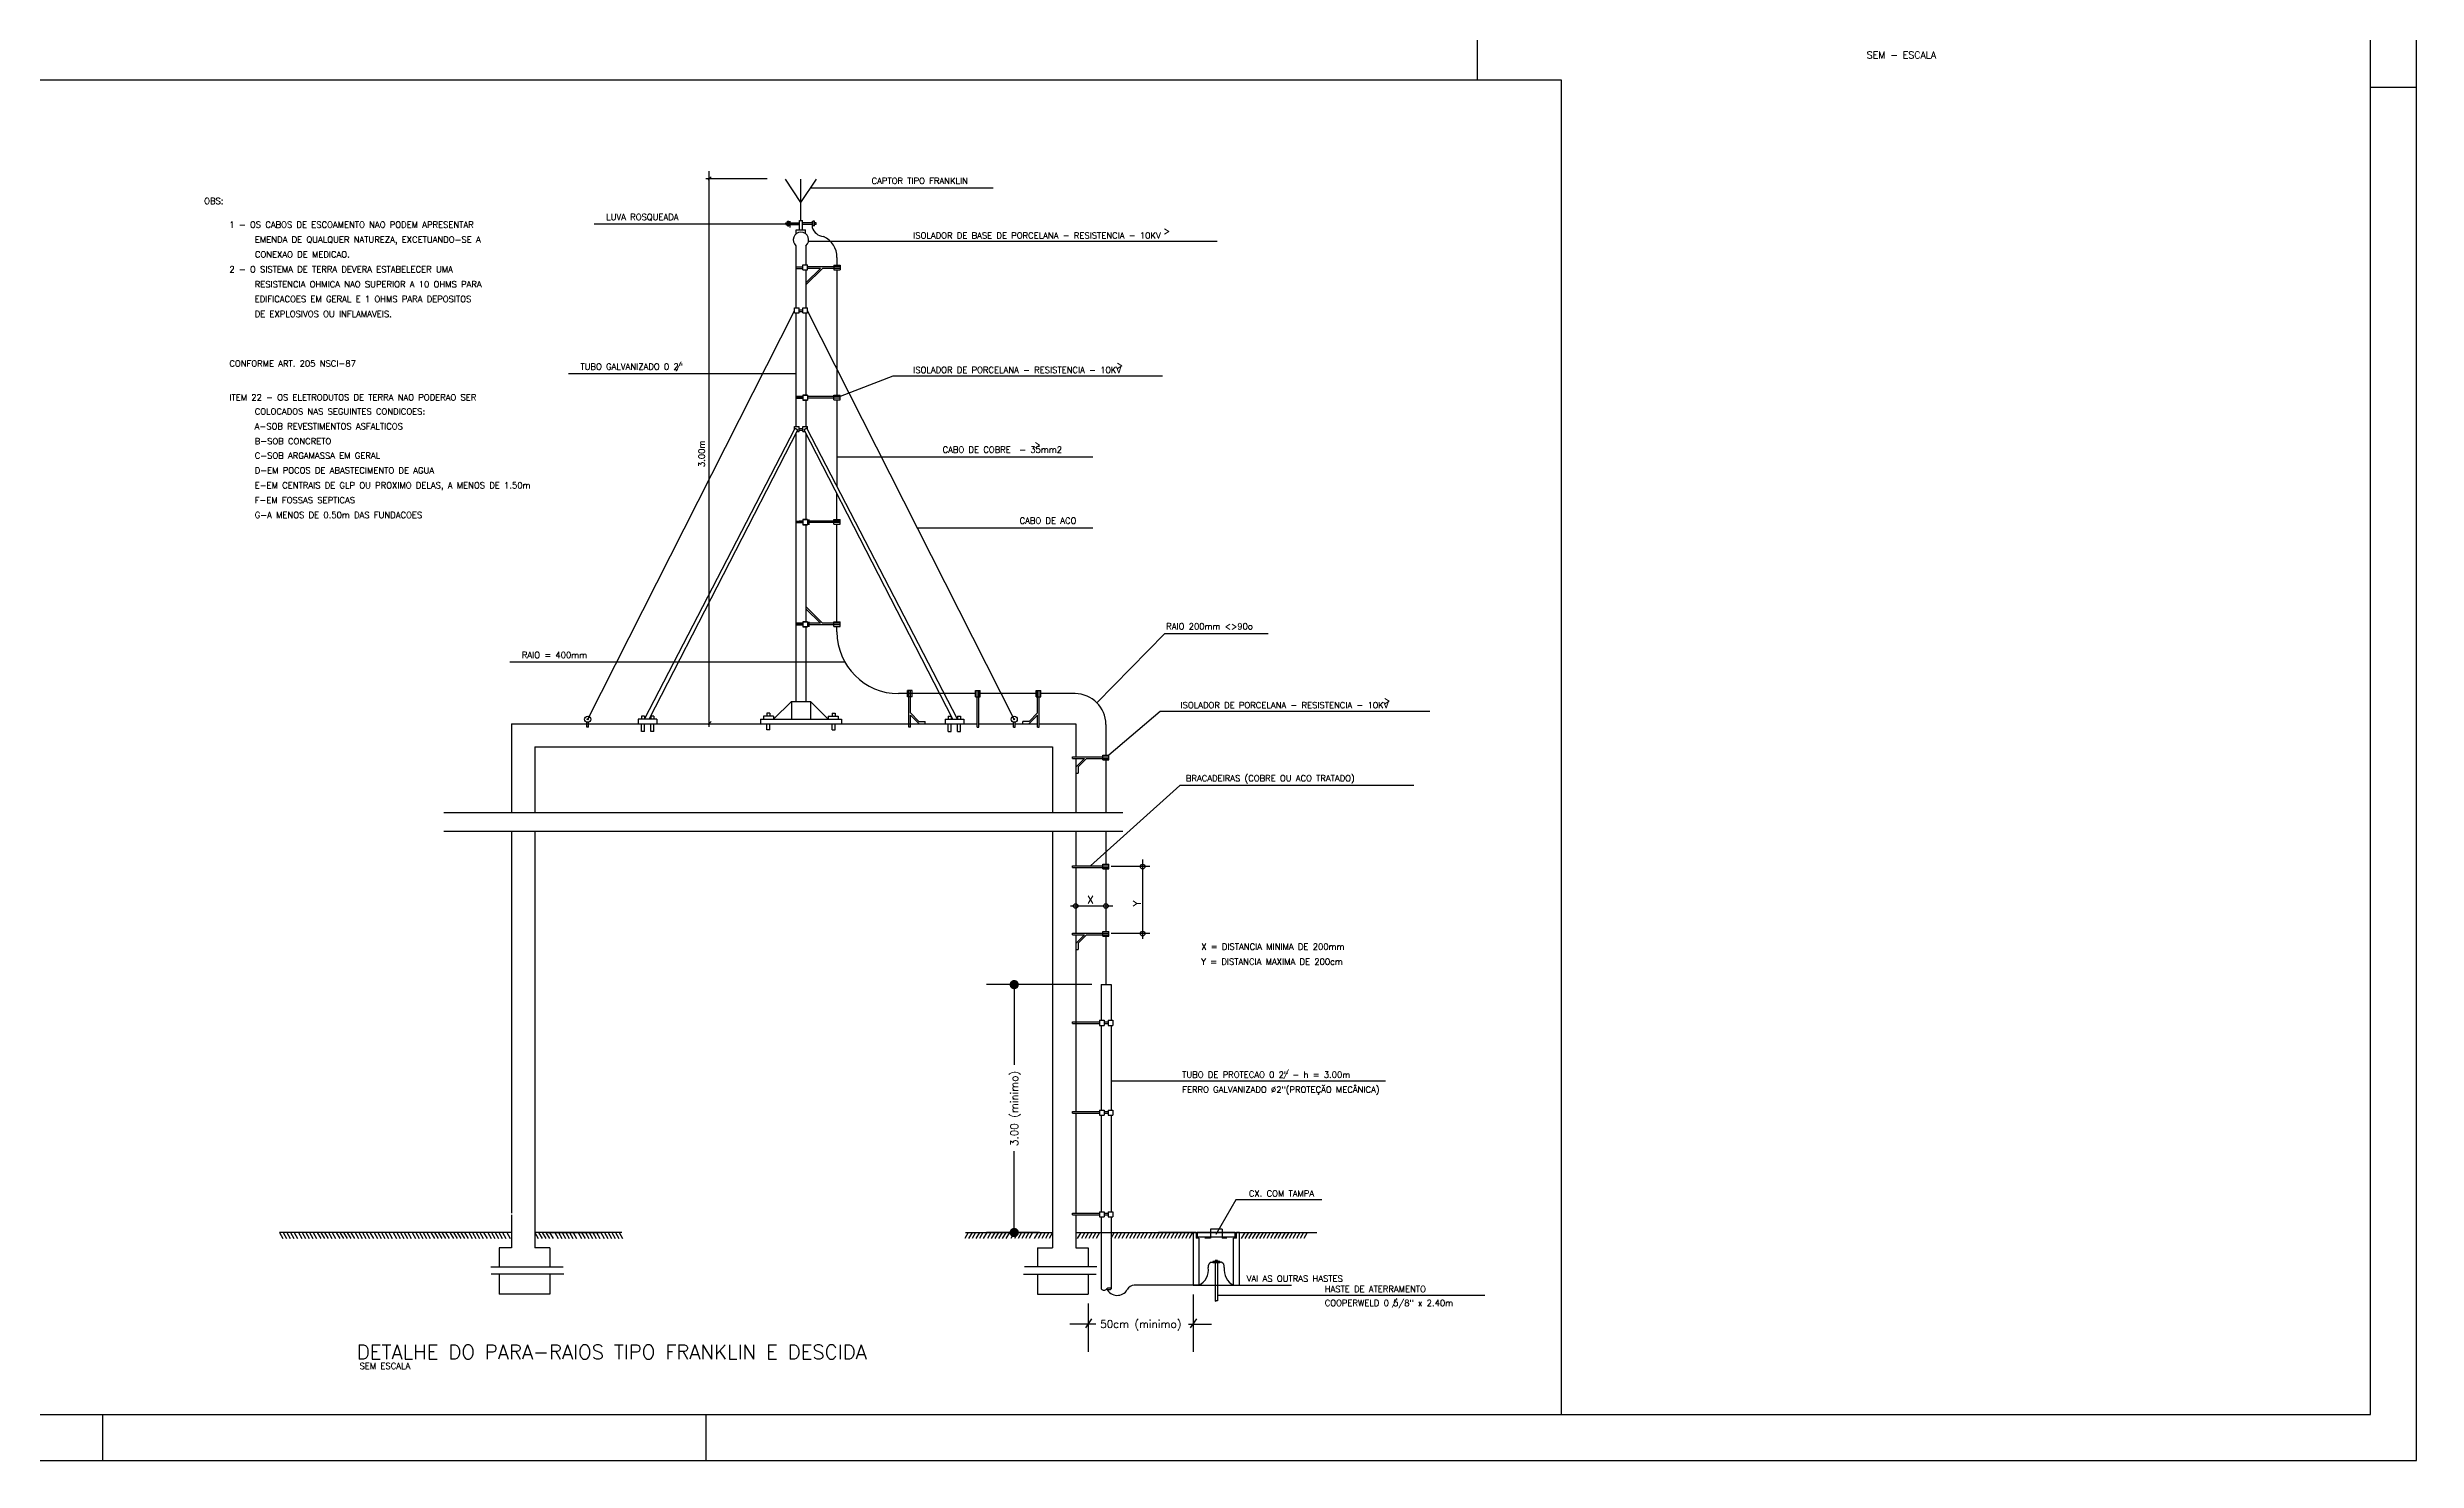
# Model space of a CAD drawing. Header units: millimetres. Extents: x 23536 to 47095, y 9984 to 20154.
# Drawn here: x 23639.65 to 23678.08, y 10041.98 to 10064.9 of the extents above; entities that cross this region are included whole.
import ezdxf
from ezdxf.enums import TextEntityAlignment as Align

# ---------------------------------------------------------------- set-up
doc = ezdxf.new("R2010")
doc.units = ezdxf.units.MM
doc.header["$LTSCALE"] = 30
doc.header["$MEASUREMENT"] = 0
doc.linetypes.add('HIDDEN', pattern=[0.375, 0.25, -0.125])
doc.linetypes.add('HIDDEN2', pattern=[0.1875, 0.125, -0.0625])
doc.layers.get('0').update_dxf_attribs({"linetype": 'CONTINUOUS'})
for name, color, linetype in [('ARQ', 8, 'CONTINUOUS'), ('CERC02', 3, 'CONTINUOUS'), ('LAYER8', 1, 'CONTINUOUS'), ('TE-ARQ', 2, 'CONTINUOUS'), ('TEXTINST', 3, 'CONTINUOUS')]:
    doc.layers.add(name, color=color, linetype=linetype)
doc.styles.add('140-125', font='romans.shx', dxfattribs={"height": 0.437})
doc.styles.add('60-125', font='ROMANS.shx', dxfattribs={"height": 0.187})
doc.styles.add('ROMANS', font='romans.shx', dxfattribs={"height": 0.14})

# ---------------------------------------------------------------- blocks, each defined once
blk = doc.blocks.new('DOT')
at = {"color": 0, "linetype": 'ByBlock'}
blk.add_line((-0.5, 0), (-1, 0), dxfattribs=at)
at = {"color": 0, "linetype": 'ByBlock', "const_width": 0.5}
blk.add_lwpolyline([(-0.25, 0, 1), (0.25, 0, 1)], format="xyb", close=True, dxfattribs=at)

msp = doc.modelspace()

# ---------------------------------------------------------------- linework, layer by layer
at = {"color": 2}
for p, q in [((23651.872, 10062.388), (23651.622, 10062.763)), ((23651.872, 10062.096), (23651.872, 10062.763)), ((23651.872, 10062.388), (23652.122, 10062.763)), ((23651.689, 10062.082), (23651.689, 10061.983)), ((23652.055, 10062.082), (23652.055, 10061.983)), ((23652.456, 10061.492), (23652.456, 10061.369)), ((23652.456, 10061.294), (23652.456, 10059.263)), ((23652.456, 10059.188), (23652.456, 10057.784)), ((23652.456, 10055.587), (23652.456, 10057.17)), ((23652.456, 10055.421), (23652.456, 10055.512)), ((23654.706, 10054.421), (23653.456, 10054.421)), ((23655.687, 10054.421), (23654.781, 10054.421)), ((23656.319, 10054.421), (23655.762, 10054.421)), ((23656.819, 10053.921), (23656.819, 10053.421)), ((23656.819, 10053.346), (23656.819, 10052.488)), ((23656.819, 10052.184), (23656.819, 10051.653)), ((23656.819, 10051.578), (23656.819, 10050.561)), ((23656.819, 10050.486), (23656.819, 10049.702)), ((23658.529, 10045.201), (23658.553, 10045.201)), ((23658.691, 10045.201), (23658.666, 10045.201)), ((23658.328, 10044.826), (23657.278, 10044.826)), ((23658.891, 10044.826), (23659.119, 10044.826)), ((23659.097, 10044.826), (23659.832, 10044.826))]:
    msp.add_line(p, q, dxfattribs=at)
for p, q in [((23652.029, 10062.623), (23654.991, 10062.623)), ((23651.847, 10062.035), (23648.517, 10062.035)), ((23651.627, 10062.057), (23651.652, 10062.057)), ((23651.627, 10062.032), (23651.627, 10062.057)), ((23651.627, 10062.032), (23651.652, 10062.032)), ((23651.652, 10062.082), (23651.677, 10062.082)), ((23651.652, 10062.007), (23651.652, 10062.082)), ((23651.652, 10062.007), (23651.677, 10062.007)), ((23651.677, 10062.007), (23651.677, 10062.082)), ((23651.677, 10062.057), (23651.847, 10062.057)), ((23651.677, 10062.032), (23651.847, 10062.032)), ((23651.847, 10061.944), (23651.847, 10062.096)), ((23651.847, 10062.096), (23651.897, 10062.096)), ((23651.897, 10061.944), (23651.897, 10062.096)), ((23652.067, 10062.057), (23651.897, 10062.057)), ((23652.067, 10062.032), (23651.897, 10062.032)), ((23652.092, 10062.082), (23652.067, 10062.082)), ((23652.067, 10062.007), (23652.067, 10062.082)), ((23652.092, 10062.007), (23652.067, 10062.007)), ((23652.092, 10062.007), (23652.092, 10062.082)), ((23652.117, 10062.057), (23652.092, 10062.057)), ((23652.117, 10062.032), (23652.092, 10062.032)), ((23652.117, 10062.032), (23652.117, 10062.057)), ((23651.791, 10061.684), (23651.791, 10060.68)), ((23651.797, 10061.944), (23651.947, 10061.944)), ((23651.797, 10061.879), (23651.797, 10061.944)), ((23651.947, 10061.879), (23651.947, 10061.944)), ((23651.953, 10061.684), (23651.953, 10061.377)), ((23658.625, 10061.752), (23651.994, 10061.752)), ((23651.791, 10061.343), (23651.903, 10061.343)), ((23651.791, 10061.318), (23651.903, 10061.318)), ((23651.903, 10061.377), (23651.978, 10061.377)), ((23651.903, 10061.293), (23651.903, 10061.377)), ((23651.903, 10061.293), (23651.978, 10061.293)), ((23651.953, 10061.085), (23652.187, 10061.318)), ((23651.953, 10061.049), (23652.222, 10061.318)), ((23651.953, 10061.293), (23651.953, 10060.675)), ((23651.978, 10061.293), (23651.978, 10061.377)), ((23652.506, 10061.343), (23651.978, 10061.343)), ((23652.187, 10061.318), (23651.978, 10061.318)), ((23652.506, 10061.318), (23652.222, 10061.318)), ((23652.406, 10061.369), (23652.506, 10061.369)), ((23652.406, 10061.369), (23652.406, 10061.294)), ((23652.406, 10061.294), (23652.506, 10061.294)), ((23652.506, 10061.369), (23652.506, 10061.294)), ((23648.412, 10054.006), (23651.766, 10060.627)), ((23651.766, 10060.68), (23651.841, 10060.68)), ((23651.766, 10060.596), (23651.766, 10060.68)), ((23651.766, 10060.596), (23651.841, 10060.596)), ((23651.791, 10060.596), (23651.791, 10059.18)), ((23651.841, 10060.596), (23651.841, 10060.68)), ((23651.841, 10060.646), (23651.903, 10060.646)), ((23651.841, 10060.621), (23651.903, 10060.621)), ((23651.903, 10060.68), (23651.978, 10060.68)), ((23651.903, 10060.596), (23651.903, 10060.68)), ((23651.903, 10060.596), (23651.978, 10060.596)), ((23651.953, 10060.596), (23651.953, 10059.264)), ((23651.978, 10060.596), (23651.978, 10060.68)), ((23655.332, 10054.006), (23651.978, 10060.627)), ((23651.791, 10059.61), (23648.099, 10059.61)), ((23653.36, 10059.572), (23652.506, 10059.239)), ((23657.736, 10059.572), (23653.36, 10059.572)), ((23651.903, 10059.239), (23651.791, 10059.239)), ((23651.791, 10059.239), (23651.903, 10059.239)), ((23651.903, 10059.214), (23651.791, 10059.214)), ((23651.791, 10059.214), (23651.903, 10059.214)), ((23651.791, 10059.18), (23651.791, 10058.753)), ((23651.903, 10059.264), (23651.903, 10059.18)), ((23651.978, 10059.264), (23651.903, 10059.264)), ((23651.903, 10059.264), (23651.903, 10059.18)), ((23651.903, 10059.264), (23651.978, 10059.264)), ((23651.978, 10059.18), (23651.903, 10059.18)), ((23651.903, 10059.18), (23651.978, 10059.18)), ((23651.953, 10059.18), (23651.953, 10058.753)), ((23651.978, 10059.264), (23651.978, 10059.18)), ((23651.978, 10059.264), (23651.978, 10059.18)), ((23652.506, 10059.239), (23651.978, 10059.239)), ((23652.506, 10059.214), (23651.978, 10059.214)), ((23652.406, 10059.263), (23652.506, 10059.263)), ((23652.406, 10059.188), (23652.406, 10059.263)), ((23652.406, 10059.188), (23652.506, 10059.188)), ((23652.506, 10059.188), (23652.506, 10059.263)), ((23649.332, 10054.007), (23651.776, 10058.726)), ((23649.408, 10054.007), (23651.821, 10058.699)), ((23651.766, 10058.753), (23651.841, 10058.753)), ((23651.766, 10058.706), (23651.766, 10058.753)), ((23651.776, 10058.726), (23651.821, 10058.699)), ((23651.791, 10058.639), (23651.791, 10057.161)), ((23651.806, 10058.67), (23651.841, 10058.67)), ((23651.841, 10058.67), (23651.841, 10058.753)), ((23651.841, 10058.72), (23651.903, 10058.72)), ((23651.841, 10058.695), (23651.903, 10058.695)), ((23651.903, 10058.753), (23651.978, 10058.753)), ((23651.903, 10058.67), (23651.903, 10058.753)), ((23651.903, 10058.67), (23651.941, 10058.67)), ((23651.968, 10058.726), (23651.923, 10058.699)), ((23654.336, 10054.007), (23651.923, 10058.699)), ((23651.953, 10058.639), (23651.953, 10057.245)), ((23654.412, 10054.007), (23651.968, 10058.726)), ((23651.978, 10058.709), (23651.978, 10058.753)), ((23652.456, 10058.263), (23656.608, 10058.263)), ((23652.456, 10057.245), (23652.456, 10057.663)), ((23651.791, 10057.22), (23651.903, 10057.22)), ((23651.791, 10057.195), (23651.903, 10057.195)), ((23651.791, 10057.161), (23651.791, 10055.504)), ((23651.903, 10057.22), (23651.841, 10057.22)), ((23651.903, 10057.195), (23651.841, 10057.195)), ((23651.978, 10057.245), (23651.903, 10057.245)), ((23651.903, 10057.245), (23651.903, 10057.161)), ((23651.903, 10057.245), (23651.978, 10057.245)), ((23651.903, 10057.245), (23651.903, 10057.161)), ((23651.978, 10057.161), (23651.903, 10057.161)), ((23651.903, 10057.161), (23651.978, 10057.161)), ((23651.953, 10057.161), (23651.953, 10055.588)), ((23651.978, 10057.245), (23651.978, 10057.161)), ((23651.978, 10057.245), (23651.978, 10057.161)), ((23652.506, 10057.22), (23651.978, 10057.22)), ((23652.506, 10057.195), (23651.978, 10057.195)), ((23652.002, 10057.245), (23652.002, 10057.161)), ((23652.406, 10057.17), (23652.406, 10057.245)), ((23652.406, 10057.245), (23652.506, 10057.245)), ((23652.406, 10057.17), (23652.506, 10057.17)), ((23652.506, 10057.17), (23652.506, 10057.245)), ((23653.759, 10057.112), (23656.608, 10057.112)), ((23651.903, 10055.563), (23651.791, 10055.563)), ((23651.791, 10055.563), (23651.903, 10055.563)), ((23651.903, 10055.538), (23651.791, 10055.538)), ((23651.791, 10055.538), (23651.903, 10055.538)), ((23651.791, 10055.504), (23651.791, 10054.295)), ((23651.978, 10055.588), (23651.903, 10055.588)), ((23651.903, 10055.588), (23651.903, 10055.504)), ((23651.903, 10055.588), (23651.978, 10055.588)), ((23651.903, 10055.588), (23651.903, 10055.504)), ((23651.978, 10055.504), (23651.903, 10055.504)), ((23651.903, 10055.504), (23651.978, 10055.504)), ((23651.953, 10055.832), (23652.222, 10055.563)), ((23651.953, 10055.796), (23652.187, 10055.563)), ((23651.953, 10055.504), (23651.953, 10054.295)), ((23651.978, 10055.588), (23651.978, 10055.504)), ((23651.978, 10055.588), (23651.978, 10055.504)), ((23652.187, 10055.563), (23651.978, 10055.563)), ((23652.506, 10055.538), (23651.978, 10055.538)), ((23652.002, 10055.588), (23652.002, 10055.504)), ((23652.506, 10055.563), (23652.222, 10055.563)), ((23652.406, 10055.512), (23652.406, 10055.587)), ((23652.406, 10055.587), (23652.506, 10055.587)), ((23652.406, 10055.512), (23652.506, 10055.512)), ((23652.506, 10055.512), (23652.506, 10055.587)), ((23657.774, 10055.397), (23656.672, 10054.274)), ((23657.774, 10055.397), (23659.451, 10055.397)), ((23652.584, 10054.932), (23647.149, 10054.932)), ((23653.599, 10054.371), (23653.599, 10054.471)), ((23653.674, 10054.471), (23653.599, 10054.471)), ((23653.674, 10054.371), (23653.599, 10054.371)), ((23653.624, 10053.877), (23653.624, 10054.471)), ((23653.649, 10054.11), (23653.649, 10054.471)), ((23653.674, 10054.371), (23653.674, 10054.471)), ((23654.706, 10054.371), (23654.706, 10054.471)), ((23654.706, 10054.471), (23654.781, 10054.471)), ((23654.706, 10054.371), (23654.781, 10054.371)), ((23654.731, 10053.877), (23654.731, 10054.471)), ((23654.756, 10053.877), (23654.756, 10054.471)), ((23654.781, 10054.371), (23654.781, 10054.471)), ((23655.687, 10054.371), (23655.687, 10054.471)), ((23655.687, 10054.471), (23655.762, 10054.471)), ((23655.687, 10054.371), (23655.762, 10054.371)), ((23655.712, 10054.11), (23655.712, 10054.471)), ((23655.737, 10053.877), (23655.737, 10054.471)), ((23655.762, 10054.371), (23655.762, 10054.471)), ((23648.4, 10053.877), (23648.4, 10053.957)), ((23648.425, 10053.877), (23648.425, 10053.957)), ((23649.536, 10054.007), (23649.233, 10054.007)), ((23649.233, 10054.007), (23649.233, 10053.932)), ((23649.283, 10054.057), (23649.283, 10054.007)), ((23649.332, 10054.057), (23649.283, 10054.057)), ((23649.332, 10054.057), (23649.332, 10054.007)), ((23649.434, 10054.057), (23649.434, 10054.007)), ((23649.486, 10054.057), (23649.434, 10054.057)), ((23649.486, 10054.057), (23649.486, 10054.007)), ((23649.536, 10054.007), (23649.536, 10053.932)), ((23651.216, 10054.007), (23651.216, 10053.932)), ((23651.216, 10054.007), (23652.528, 10054.007)), ((23651.266, 10054.057), (23651.266, 10054.007)), ((23651.428, 10054.057), (23651.266, 10054.057)), ((23651.366, 10054.107), (23651.316, 10054.107)), ((23651.316, 10054.107), (23651.316, 10054.057)), ((23651.366, 10054.107), (23651.366, 10054.057)), ((23651.716, 10054.295), (23651.428, 10054.007)), ((23651.428, 10054.057), (23651.428, 10054.007)), ((23651.716, 10054.295), (23651.716, 10054.007)), ((23651.716, 10054.295), (23652.028, 10054.295)), ((23652.028, 10054.295), (23652.316, 10054.007)), ((23652.028, 10054.295), (23652.028, 10054.007)), ((23652.316, 10054.057), (23652.316, 10054.007)), ((23652.316, 10054.057), (23652.478, 10054.057)), ((23652.378, 10054.107), (23652.428, 10054.107)), ((23652.378, 10054.107), (23652.378, 10054.057)), ((23652.428, 10054.107), (23652.428, 10054.057)), ((23652.478, 10054.057), (23652.478, 10054.007)), ((23652.528, 10054.007), (23652.528, 10053.932)), ((23653.649, 10054.11), (23653.787, 10053.972)), ((23653.649, 10053.877), (23653.649, 10054.074)), ((23653.649, 10054.074), (23653.791, 10053.932)), ((23653.787, 10053.972), (23653.889, 10053.972)), ((23653.889, 10053.932), (23653.889, 10053.972)), ((23654.209, 10054.007), (23654.209, 10053.932)), ((23654.209, 10054.007), (23654.512, 10054.007)), ((23654.259, 10054.057), (23654.259, 10054.007)), ((23654.259, 10054.057), (23654.31, 10054.057)), ((23654.31, 10054.057), (23654.31, 10054.007)), ((23654.412, 10054.057), (23654.412, 10054.007)), ((23654.412, 10054.057), (23654.462, 10054.057)), ((23654.462, 10054.057), (23654.462, 10054.007)), ((23654.512, 10054.007), (23654.512, 10053.932)), ((23655.32, 10053.877), (23655.32, 10053.957)), ((23655.345, 10053.877), (23655.345, 10053.957)), ((23655.575, 10053.972), (23655.472, 10053.972)), ((23655.472, 10053.932), (23655.472, 10053.972)), ((23655.712, 10054.074), (23655.57, 10053.932)), ((23655.712, 10054.11), (23655.575, 10053.972)), ((23655.712, 10053.877), (23655.712, 10054.074)), ((23657.698, 10054.134), (23656.869, 10053.421)), ((23662.073, 10054.134), (23657.698, 10054.134)), ((23647.178, 10053.932), (23654.731, 10053.932)), ((23647.178, 10053.932), (23647.178, 10052.488)), ((23647.553, 10053.557), (23655.955, 10053.557)), ((23647.553, 10053.557), (23647.553, 10052.488)), ((23648.425, 10053.877), (23648.4, 10053.877)), ((23649.283, 10053.807), (23649.283, 10053.932)), ((23649.332, 10053.807), (23649.283, 10053.807)), ((23649.332, 10053.807), (23649.332, 10053.932)), ((23649.434, 10053.807), (23649.434, 10053.932)), ((23649.486, 10053.807), (23649.434, 10053.807)), ((23649.486, 10053.807), (23649.486, 10053.932)), ((23651.316, 10053.832), (23651.316, 10053.932)), ((23651.366, 10053.832), (23651.316, 10053.832)), ((23651.366, 10053.832), (23651.366, 10053.932)), ((23652.378, 10053.832), (23652.378, 10053.932)), ((23652.378, 10053.832), (23652.428, 10053.832)), ((23652.428, 10053.832), (23652.428, 10053.932)), ((23653.649, 10053.877), (23653.624, 10053.877)), ((23654.259, 10053.807), (23654.259, 10053.932)), ((23654.259, 10053.807), (23654.31, 10053.807)), ((23654.31, 10053.807), (23654.31, 10053.932)), ((23654.412, 10053.807), (23654.412, 10053.932)), ((23654.412, 10053.807), (23654.462, 10053.807)), ((23654.462, 10053.807), (23654.462, 10053.932)), ((23654.731, 10053.877), (23654.756, 10053.877)), ((23654.756, 10053.932), (23655.32, 10053.932)), ((23655.32, 10053.877), (23655.345, 10053.877)), ((23655.345, 10053.932), (23655.712, 10053.932)), ((23655.712, 10053.877), (23655.737, 10053.877)), ((23655.737, 10053.932), (23656.33, 10053.932)), ((23655.955, 10053.557), (23655.955, 10052.488)), ((23656.33, 10053.932), (23656.33, 10053.396)), ((23656.275, 10053.371), (23656.275, 10053.396)), ((23656.275, 10053.396), (23656.869, 10053.396)), ((23656.275, 10053.371), (23656.472, 10053.371)), ((23656.33, 10053.371), (23656.33, 10052.488)), ((23656.472, 10053.371), (23656.33, 10053.229)), ((23656.507, 10053.371), (23656.37, 10053.233)), ((23656.37, 10053.233), (23656.37, 10053.131)), ((23656.507, 10053.371), (23656.869, 10053.371)), ((23656.769, 10053.421), (23656.869, 10053.421)), ((23656.769, 10053.346), (23656.769, 10053.421)), ((23656.769, 10053.346), (23656.869, 10053.346)), ((23656.869, 10053.346), (23656.869, 10053.421)), ((23656.33, 10053.131), (23656.37, 10053.131)), ((23658.021, 10052.933), (23656.572, 10051.628)), ((23661.816, 10052.933), (23658.021, 10052.933)), ((23657.092, 10052.488), (23646.078, 10052.488)), ((23657.092, 10052.184), (23646.078, 10052.184)), ((23647.178, 10052.184), (23647.178, 10045.995)), ((23647.553, 10052.184), (23647.553, 10045.432)), ((23655.955, 10052.184), (23655.955, 10045.432)), ((23656.33, 10052.184), (23656.33, 10051.628)), ((23656.275, 10051.603), (23656.275, 10051.628)), ((23656.275, 10051.628), (23656.869, 10051.628)), ((23656.769, 10051.653), (23656.869, 10051.653)), ((23656.769, 10051.578), (23656.769, 10051.653)), ((23656.869, 10051.578), (23656.869, 10051.653)), ((23656.275, 10051.603), (23656.869, 10051.603)), ((23656.33, 10051.603), (23656.33, 10050.536)), ((23656.769, 10051.578), (23656.869, 10051.578)), ((23656.931, 10050.977), (23656.247, 10050.977)), ((23656.275, 10050.511), (23656.275, 10050.536)), ((23656.275, 10050.536), (23656.869, 10050.536)), ((23656.275, 10050.511), (23656.472, 10050.511)), ((23656.33, 10050.511), (23656.33, 10047.643)), ((23656.472, 10050.511), (23656.33, 10050.369)), ((23656.507, 10050.511), (23656.37, 10050.373)), ((23656.507, 10050.511), (23656.869, 10050.511)), ((23656.769, 10050.561), (23656.869, 10050.561)), ((23656.769, 10050.486), (23656.769, 10050.561)), ((23656.769, 10050.486), (23656.869, 10050.486)), ((23656.869, 10050.486), (23656.869, 10050.561)), ((23656.33, 10050.27), (23656.37, 10050.27)), ((23656.37, 10050.373), (23656.37, 10050.27)), ((23656.743, 10049.702), (23656.743, 10049.123)), ((23656.743, 10049.702), (23656.906, 10049.702)), ((23656.906, 10049.702), (23656.906, 10049.123)), ((23656.275, 10049.073), (23656.275, 10049.098)), ((23656.275, 10049.098), (23656.718, 10049.098)), ((23656.275, 10049.073), (23656.718, 10049.073)), ((23656.718, 10049.123), (23656.718, 10049.039)), ((23656.718, 10049.123), (23656.793, 10049.123)), ((23656.718, 10049.039), (23656.793, 10049.039)), ((23656.743, 10049.039), (23656.743, 10047.668)), ((23656.793, 10049.123), (23656.793, 10049.039)), ((23656.793, 10049.098), (23656.856, 10049.098)), ((23656.793, 10049.073), (23656.856, 10049.073)), ((23656.856, 10049.123), (23656.856, 10049.039)), ((23656.856, 10049.123), (23656.931, 10049.123)), ((23656.856, 10049.039), (23656.931, 10049.039)), ((23656.906, 10049.039), (23656.906, 10047.668)), ((23656.931, 10049.123), (23656.931, 10049.039)), ((23661.355, 10048.136), (23656.906, 10048.136)), ((23656.275, 10047.643), (23656.718, 10047.643)), ((23656.275, 10047.618), (23656.275, 10047.643)), ((23656.275, 10047.618), (23656.718, 10047.618)), ((23656.33, 10047.618), (23656.33, 10045.995)), ((23656.718, 10047.668), (23656.718, 10047.584)), ((23656.718, 10047.668), (23656.793, 10047.668)), ((23656.718, 10047.584), (23656.793, 10047.584)), ((23656.743, 10047.584), (23656.743, 10046.02)), ((23656.793, 10047.668), (23656.793, 10047.584)), ((23656.793, 10047.643), (23656.856, 10047.643)), ((23656.793, 10047.618), (23656.856, 10047.618)), ((23656.856, 10047.668), (23656.931, 10047.668)), ((23656.856, 10047.668), (23656.856, 10047.584)), ((23656.856, 10047.584), (23656.931, 10047.584)), ((23656.906, 10047.584), (23656.906, 10046.02)), ((23656.931, 10047.668), (23656.931, 10047.584)), ((23647.178, 10045.97), (23647.178, 10045.432)), ((23656.275, 10045.995), (23656.718, 10045.995)), ((23656.275, 10045.97), (23656.275, 10045.995)), ((23656.275, 10045.97), (23656.718, 10045.97)), ((23656.33, 10045.97), (23656.33, 10045.432)), ((23656.718, 10046.02), (23656.718, 10045.936)), ((23656.718, 10046.02), (23656.793, 10046.02)), ((23656.718, 10045.936), (23656.793, 10045.936)), ((23656.743, 10045.936), (23656.743, 10044.768)), ((23656.793, 10046.02), (23656.793, 10045.936)), ((23656.793, 10045.995), (23656.856, 10045.995)), ((23656.793, 10045.97), (23656.856, 10045.97)), ((23656.856, 10046.02), (23656.931, 10046.02)), ((23656.856, 10046.02), (23656.856, 10045.936)), ((23656.856, 10045.936), (23656.931, 10045.936)), ((23656.906, 10045.936), (23656.906, 10044.768)), ((23656.931, 10046.02), (23656.931, 10045.936)), ((23658.929, 10046.21), (23658.605, 10045.65)), ((23660.324, 10046.21), (23658.929, 10046.21)), ((23647.178, 10045.682), (23643.411, 10045.682)), ((23643.411, 10045.682), (23643.467, 10045.586)), ((23643.471, 10045.682), (23643.527, 10045.586)), ((23643.53, 10045.682), (23643.586, 10045.586)), ((23643.59, 10045.682), (23643.646, 10045.586)), ((23643.65, 10045.682), (23643.706, 10045.586)), ((23643.718, 10045.682), (23643.774, 10045.586)), ((23643.718, 10045.682), (23643.774, 10045.586)), ((23643.778, 10045.682), (23643.834, 10045.586)), ((23643.838, 10045.682), (23643.894, 10045.586)), ((23643.897, 10045.682), (23643.953, 10045.586)), ((23643.957, 10045.682), (23644.013, 10045.586)), ((23644.026, 10045.682), (23644.082, 10045.586)), ((23644.026, 10045.682), (23644.082, 10045.586)), ((23644.085, 10045.682), (23644.141, 10045.586)), ((23644.145, 10045.682), (23644.201, 10045.586)), ((23644.205, 10045.682), (23644.261, 10045.586)), ((23644.264, 10045.682), (23644.32, 10045.586)), ((23644.333, 10045.682), (23644.389, 10045.586)), ((23644.333, 10045.682), (23644.389, 10045.586)), ((23644.393, 10045.682), (23644.449, 10045.586)), ((23644.452, 10045.682), (23644.508, 10045.586)), ((23644.512, 10045.682), (23644.568, 10045.586)), ((23644.571, 10045.682), (23644.627, 10045.586)), ((23644.64, 10045.682), (23644.696, 10045.586)), ((23644.64, 10045.682), (23644.696, 10045.586)), ((23644.7, 10045.682), (23644.756, 10045.586)), ((23644.759, 10045.682), (23644.815, 10045.586)), ((23644.819, 10045.682), (23644.875, 10045.586)), ((23644.879, 10045.682), (23644.935, 10045.586)), ((23644.947, 10045.682), (23645.003, 10045.586)), ((23644.947, 10045.682), (23645.003, 10045.586)), ((23645.007, 10045.682), (23645.063, 10045.586)), ((23645.067, 10045.682), (23645.123, 10045.586)), ((23645.126, 10045.682), (23645.182, 10045.586)), ((23645.186, 10045.682), (23645.242, 10045.586)), ((23645.255, 10045.682), (23645.311, 10045.586)), ((23645.255, 10045.682), (23645.311, 10045.586)), ((23645.314, 10045.682), (23645.37, 10045.586)), ((23645.374, 10045.682), (23645.43, 10045.586)), ((23645.434, 10045.682), (23645.49, 10045.586)), ((23645.493, 10045.682), (23645.549, 10045.586)), ((23645.562, 10045.682), (23645.618, 10045.586)), ((23645.562, 10045.682), (23645.618, 10045.586)), ((23645.622, 10045.682), (23645.678, 10045.586)), ((23645.681, 10045.682), (23645.737, 10045.586)), ((23645.741, 10045.682), (23645.797, 10045.586)), ((23645.801, 10045.682), (23645.857, 10045.586)), ((23645.869, 10045.682), (23645.925, 10045.586)), ((23645.869, 10045.682), (23645.925, 10045.586)), ((23645.929, 10045.682), (23645.985, 10045.586)), ((23645.989, 10045.682), (23646.045, 10045.586)), ((23646.048, 10045.682), (23646.104, 10045.586)), ((23646.108, 10045.682), (23646.164, 10045.586)), ((23646.177, 10045.682), (23646.233, 10045.586)), ((23646.177, 10045.682), (23646.233, 10045.586)), ((23646.236, 10045.682), (23646.292, 10045.586)), ((23646.296, 10045.682), (23646.352, 10045.586)), ((23646.356, 10045.682), (23646.412, 10045.586)), ((23646.415, 10045.682), (23646.471, 10045.586)), ((23646.484, 10045.682), (23646.54, 10045.586)), ((23646.484, 10045.682), (23646.54, 10045.586)), ((23646.544, 10045.682), (23646.6, 10045.586)), ((23646.603, 10045.682), (23646.659, 10045.586)), ((23646.663, 10045.682), (23646.719, 10045.586)), ((23646.723, 10045.682), (23646.779, 10045.586)), ((23646.791, 10045.682), (23646.847, 10045.586)), ((23646.791, 10045.682), (23646.847, 10045.586)), ((23646.851, 10045.682), (23646.907, 10045.586)), ((23646.911, 10045.682), (23646.967, 10045.586)), ((23646.97, 10045.682), (23647.026, 10045.586)), ((23647.03, 10045.682), (23647.086, 10045.586)), ((23647.099, 10045.682), (23647.155, 10045.586)), ((23648.965, 10045.682), (23647.553, 10045.682)), ((23647.555, 10045.682), (23647.611, 10045.586)), ((23647.615, 10045.682), (23647.671, 10045.586)), ((23647.675, 10045.682), (23647.731, 10045.586)), ((23647.734, 10045.682), (23647.79, 10045.586)), ((23647.794, 10045.682), (23647.85, 10045.586)), ((23647.878, 10045.682), (23647.934, 10045.586)), ((23647.937, 10045.682), (23647.993, 10045.586)), ((23647.997, 10045.682), (23648.053, 10045.586)), ((23648.057, 10045.682), (23648.113, 10045.586)), ((23648.116, 10045.682), (23648.172, 10045.586)), ((23648.176, 10045.682), (23648.232, 10045.586)), ((23648.255, 10045.682), (23648.311, 10045.586)), ((23648.314, 10045.682), (23648.37, 10045.586)), ((23648.374, 10045.682), (23648.43, 10045.586)), ((23648.434, 10045.682), (23648.49, 10045.586)), ((23648.493, 10045.682), (23648.549, 10045.586)), ((23648.553, 10045.682), (23648.609, 10045.586)), ((23648.623, 10045.682), (23648.679, 10045.586)), ((23648.683, 10045.682), (23648.739, 10045.586)), ((23648.742, 10045.682), (23648.798, 10045.586)), ((23648.802, 10045.682), (23648.858, 10045.586)), ((23648.862, 10045.682), (23648.918, 10045.586)), ((23648.921, 10045.682), (23648.977, 10045.586)), ((23654.587, 10045.682), (23654.531, 10045.586)), ((23654.543, 10045.682), (23655.955, 10045.682)), ((23654.647, 10045.682), (23654.591, 10045.586)), ((23654.706, 10045.682), (23654.65, 10045.586)), ((23654.766, 10045.682), (23654.71, 10045.586)), ((23654.825, 10045.682), (23654.769, 10045.586)), ((23654.885, 10045.682), (23654.829, 10045.586)), ((23654.955, 10045.682), (23654.899, 10045.586)), ((23655.015, 10045.682), (23654.959, 10045.586)), ((23655.075, 10045.682), (23655.019, 10045.586)), ((23655.134, 10045.682), (23655.078, 10045.586)), ((23655.194, 10045.682), (23655.138, 10045.586)), ((23655.254, 10045.682), (23655.198, 10045.586)), ((23655.332, 10045.682), (23655.276, 10045.586)), ((23655.392, 10045.682), (23655.336, 10045.586)), ((23655.452, 10045.682), (23655.396, 10045.586)), ((23655.511, 10045.682), (23655.455, 10045.586)), ((23655.571, 10045.682), (23655.515, 10045.586)), ((23655.631, 10045.682), (23655.575, 10045.586)), ((23655.714, 10045.682), (23655.658, 10045.586)), ((23655.774, 10045.682), (23655.718, 10045.586)), ((23655.834, 10045.682), (23655.778, 10045.586)), ((23655.893, 10045.682), (23655.837, 10045.586)), ((23655.953, 10045.682), (23655.897, 10045.586)), ((23656.33, 10045.682), (23660.243, 10045.682)), ((23656.41, 10045.682), (23656.354, 10045.586)), ((23656.478, 10045.682), (23656.422, 10045.586)), ((23656.538, 10045.682), (23656.482, 10045.586)), ((23656.598, 10045.682), (23656.542, 10045.586)), ((23656.657, 10045.682), (23656.601, 10045.586)), ((23656.717, 10045.682), (23656.661, 10045.586)), ((23656.955, 10045.682), (23656.899, 10045.586)), ((23657.014, 10045.682), (23656.958, 10045.586)), ((23657.074, 10045.682), (23657.018, 10045.586)), ((23657.134, 10045.682), (23657.078, 10045.586)), ((23657.197, 10045.682), (23657.141, 10045.586)), ((23657.257, 10045.682), (23657.201, 10045.586)), ((23657.316, 10045.682), (23657.26, 10045.586)), ((23657.376, 10045.682), (23657.32, 10045.586)), ((23657.436, 10045.682), (23657.38, 10045.586)), ((23657.495, 10045.682), (23657.439, 10045.586)), ((23657.564, 10045.682), (23657.508, 10045.586)), ((23657.624, 10045.682), (23657.568, 10045.586)), ((23657.683, 10045.682), (23657.627, 10045.586)), ((23657.743, 10045.682), (23657.687, 10045.586)), ((23657.803, 10045.682), (23657.747, 10045.586)), ((23657.862, 10045.682), (23657.806, 10045.586)), ((23658.235, 10045.682), (23657.867, 10045.682)), ((23657.926, 10045.682), (23657.87, 10045.586)), ((23657.986, 10045.682), (23657.93, 10045.586)), ((23658.045, 10045.682), (23657.989, 10045.586)), ((23658.105, 10045.682), (23658.049, 10045.586)), ((23658.165, 10045.682), (23658.109, 10045.586)), ((23658.224, 10045.682), (23658.168, 10045.586)), ((23658.235, 10045.682), (23658.235, 10044.826)), ((23658.282, 10045.682), (23658.235, 10045.682)), ((23658.282, 10045.682), (23658.282, 10045.588)), ((23658.328, 10045.588), (23658.282, 10045.588)), ((23658.3, 10045.682), (23658.3, 10045.607)), ((23658.919, 10045.682), (23658.3, 10045.682)), ((23658.919, 10045.607), (23658.3, 10045.607)), ((23658.328, 10045.588), (23658.328, 10044.826)), ((23658.516, 10045.588), (23658.422, 10045.588)), ((23658.516, 10045.738), (23658.516, 10045.588)), ((23658.703, 10045.738), (23658.516, 10045.738)), ((23658.703, 10045.738), (23658.703, 10045.588)), ((23658.782, 10045.588), (23658.703, 10045.588)), ((23658.891, 10044.826), (23658.891, 10045.588)), ((23658.938, 10045.588), (23658.891, 10045.588)), ((23658.919, 10045.607), (23658.919, 10045.682)), ((23658.938, 10045.588), (23658.938, 10045.682)), ((23658.985, 10045.682), (23658.938, 10045.682)), ((23658.985, 10044.826), (23658.985, 10045.682)), ((23658.985, 10045.682), (23659.408, 10045.682)), ((23659.071, 10045.682), (23659.015, 10045.586)), ((23659.13, 10045.682), (23659.074, 10045.586)), ((23659.19, 10045.682), (23659.134, 10045.586)), ((23659.25, 10045.682), (23659.194, 10045.586)), ((23659.309, 10045.682), (23659.253, 10045.586)), ((23659.369, 10045.682), (23659.313, 10045.586)), ((23659.427, 10045.682), (23659.371, 10045.586)), ((23659.486, 10045.682), (23659.43, 10045.586)), ((23659.546, 10045.682), (23659.49, 10045.586)), ((23659.606, 10045.682), (23659.55, 10045.586)), ((23659.665, 10045.682), (23659.609, 10045.586)), ((23659.725, 10045.682), (23659.669, 10045.586)), ((23659.786, 10045.682), (23659.73, 10045.586)), ((23659.846, 10045.682), (23659.79, 10045.586)), ((23659.906, 10045.682), (23659.85, 10045.586)), ((23659.965, 10045.682), (23659.909, 10045.586)), ((23660.025, 10045.682), (23659.969, 10045.586)), ((23660.085, 10045.682), (23660.029, 10045.586)), ((23646.839, 10045.128), (23648.012, 10045.128)), ((23647.178, 10045.432), (23646.975, 10045.432)), ((23646.975, 10045.432), (23646.975, 10045.128)), ((23647.796, 10045.432), (23647.553, 10045.432)), ((23647.796, 10045.432), (23647.796, 10045.128)), ((23656.67, 10045.128), (23655.497, 10045.128)), ((23655.712, 10045.432), (23655.712, 10045.128)), ((23655.712, 10045.432), (23655.955, 10045.432)), ((23656.33, 10045.432), (23656.533, 10045.432)), ((23656.533, 10045.432), (23656.533, 10045.128)), ((23658.553, 10045.211), (23658.553, 10045.192)), ((23658.666, 10045.211), (23658.553, 10045.211)), ((23658.666, 10045.192), (23658.553, 10045.192)), ((23658.628, 10045.23), (23658.591, 10045.23)), ((23658.591, 10045.23), (23658.591, 10045.211)), ((23658.591, 10045.192), (23658.591, 10044.572)), ((23658.628, 10045.23), (23658.628, 10045.211)), ((23658.628, 10045.192), (23658.628, 10044.572)), ((23658.666, 10045.211), (23658.666, 10045.192)), ((23648.024, 10045.009), (23646.845, 10045.009)), ((23646.975, 10045.009), (23646.975, 10044.682)), ((23647.796, 10045.009), (23647.796, 10044.682)), ((23655.484, 10045.009), (23656.663, 10045.009)), ((23655.712, 10045.009), (23655.712, 10044.682)), ((23656.533, 10045.009), (23656.533, 10044.682)), ((23658.235, 10044.826), (23658.328, 10044.826)), ((23658.328, 10044.826), (23658.891, 10044.826)), ((23658.891, 10044.826), (23658.985, 10044.826)), ((23647.796, 10044.682), (23646.975, 10044.682)), ((23655.712, 10044.682), (23656.533, 10044.682)), ((23662.969, 10044.661), (23658.628, 10044.661)), ((23656.587, 10044.28), (23656.488, 10044.136)), ((23658.288, 10044.28), (23658.189, 10044.136))]:
    msp.add_line(p, q)
at = {"linetype": 'Continuous'}
for p, q in [((23657.415, 10051.729), (23657.415, 10050.445)), ((23657.533, 10051.616), (23656.907, 10051.616)), ((23657.533, 10050.529), (23656.907, 10050.529))]:
    msp.add_line(p, q, dxfattribs=at)
at = {"linetype": 'HIDDEN2'}
for p, q in [((23656.593, 10049.702), (23654.882, 10049.702)), ((23655.332, 10049.552), (23655.332, 10048.399)), ((23655.332, 10045.832), (23655.332, 10047.003)), ((23647.765, 10045.682), (23648.627, 10045.682)), ((23655.743, 10045.682), (23654.882, 10045.682)), ((23658.122, 10045.682), (23657.672, 10045.682)), ((23656.533, 10044.532), (23656.533, 10043.748)), ((23658.235, 10044.676), (23658.235, 10043.748)), ((23656.657, 10044.198), (23656.233, 10044.198)), ((23658.161, 10044.198), (23658.535, 10044.198))]:
    msp.add_line(p, q, dxfattribs=at)
for centre, radius in [((23648.412, 10054.006), 0.05), ((23648.412, 10054.006), 0.00875), ((23655.332, 10054.006), 0.05), ((23655.332, 10054.006), 0.00875), ((23656.33, 10050.977), 0.0375), ((23656.819, 10050.977), 0.0375)]:
    msp.add_circle(centre, radius)
at = {"linetype": 'Continuous'}
for centre in [(23657.415, 10051.616), (23657.415, 10050.529)]:
    msp.add_circle(centre, 0.0375, dxfattribs=at)
for centre, radius, start, end in [((23651.872, 10061.779), 0.125, 310.6362, 229.3638), ((23656.788, 10044.805), 0.0583, 220.4518, 319.5482), ((23656.869, 10044.722), 0.0589, 51.0034, 128.9966), ((23656.869, 10044.821), 0.0648, 235.1143, 304.8857), ((23656.844, 10044.792), 2.220446049250313e-15, 0, 152.5463), ((23658.601, 10044.562), 0.0137, 57.6847, 134.9588), ((23658.597, 10044.592), 0.0213, 252.5728, 300.0707), ((23658.617, 10044.556), 0.0197, 53.2732, 116.1824)]:
    msp.add_arc(centre, radius, start, end)
at = {"color": 2}
for centre, radius, start, end in [((23652.254, 10062.04), 0.206, 195.9897, 265.0577), ((23652.091, 10061.499), 0.365, 358.9085, 66.6413), ((23653.456, 10055.421), 1, 180, 270), ((23656.319, 10053.921), 0.5, 0, 90), ((23658.202, 10045.076), 0.28, 296.873, 7.6151), ((23658.563, 10045.125), 0.0839, 113.9068, 187.6524), ((23658.657, 10045.125), 0.0839, 352.3476, 66.0932), ((23659.018, 10045.076), 0.28, 172.3849, 243.127), ((23657.002, 10044.853), 0.19, 206.7342, 329.8121), ((23657.278, 10044.701), 0.125, 90, 153.3214)]:
    msp.add_arc(centre, radius, start, end, dxfattribs=at)
at = {"layer": 'ARQ', "color": 7}
for p, q in [((23650.366, 10062.748), (23650.413, 10062.803)), ((23650.383, 10053.884), (23650.383, 10062.892)), ((23650.366, 10053.916), (23650.413, 10053.97))]:
    msp.add_line(p, q, dxfattribs=at)
at = {"layer": 'ARQ', "color": 7, "linetype": 'HIDDEN'}
msp.add_line((23651.323, 10062.77), (23650.327, 10062.77), dxfattribs=at)
at = {"layer": 'CERC02'}
for p, q in [((23678.083, 10041.983), (23678.083, 10086.533)), ((23677.333, 10064.258), (23678.083, 10064.258)), ((23640.546, 10041.983), (23640.546, 10042.733)), ((23650.333, 10041.983), (23650.333, 10042.733)), ((23616.883, 10041.983), (23678.083, 10041.983))]:
    msp.add_line(p, q, dxfattribs=at)
at = {"layer": 'LAYER8'}
for p, q in [((23677.333, 10042.733), (23677.333, 10085.783)), ((23662.845, 10076.413), (23662.845, 10064.368)), ((23664.208, 10064.368), (23639.435, 10064.368)), ((23664.208, 10042.733), (23664.208, 10064.368)), ((23617.633, 10042.733), (23677.333, 10042.733))]:
    msp.add_line(p, q, dxfattribs=at)

# ---------------------------------------------------------------- block references
at = {"linetype": 'HIDDEN2', "xscale": 0.1500000000014552, "yscale": 0.1500000000014552, "zscale": 0.1500000000000004}
for p, rotation in [((23655.332, 10049.702), 90), ((23655.332, 10045.682), 270)]:
    msp.add_blockref('DOT', p, dxfattribs=dict(at, rotation=rotation))

# ---------------------------------------------------------------- texts
at = {"style": 'ROMANS'}
for s, p in [('CAPTOR TIPO FRANKLIN', (23653.018, 10062.688)), ('OBS:', (23642.19, 10062.361)), ('1 - OS CABOS DE ESCOAMENTO NAO PODEM APRESENTAR', (23642.599, 10061.976)), ('LUVA ROSQUEADA', (23648.712, 10062.1)), ('EMENDA DE QUALQUER NATUREZA, EXCETUANDO-SE A', (23643.013, 10061.735)), ('ISOLADOR DE BASE DE PORCELANA - RESISTENCIA - 10KV', (23653.693, 10061.801)), ('>', (23657.753, 10061.874)), ('2 - O SISTEMA DE TERRA DEVERA ESTABELECER UMA', (23642.599, 10061.253)), ('CONEXAO DE MEDICAO.', (23643.013, 10061.494)), ('RESISTENCIA OHMICA NAO SUPERIOR A 10 OHMS PARA', (23643.01, 10061.011)), ('EDIFICACOES EM GERAL E 1 OHMS PARA DEPOSITOS', (23643.01, 10060.77)), ('DE EXPLOSIVOS OU INFLAMAVEIS.', (23643.01, 10060.529)), ('CONFORME ART. 205 NSCI-87', (23642.599, 10059.725)), ('TUBO GALVANIZADO 0 2"', (23648.294, 10059.675)), ('/', (23649.841, 10059.685)), ('ISOLADOR DE PORCELANA - RESISTENCIA - 10KV', (23653.693, 10059.621)), ('>', (23656.991, 10059.694)), ('ITEM 22 - OS ELETRODUTOS DE TERRA NAO PODERAO SER', (23642.599, 10059.175)), ('COLOCADOS NAS SEGUINTES CONDICOES:', (23643.01, 10058.947)), ('A-SOB REVESTIMENTOS ASFALTICOS', (23643.01, 10058.706)), ('B-SOB CONCRETO', (23643.01, 10058.465)), ('C-SOB ARGAMASSA EM GERAL', (23643.01, 10058.232)), ('CABO DE COBRE  - 35mm2', (23654.17, 10058.328)), ('>', (23655.658, 10058.406)), ('D-EM POCOS DE ABASTECIMENTO DE AGUA', (23643.01, 10057.991)), ('E-EM CENTRAIS DE GLP OU PROXIMO DELAS, A MENOS DE 1.50m', (23643.01, 10057.749)), ('F-EM FOSSAS SEPTICAS', (23643.01, 10057.509)), ('G-A MENOS DE 0.50m DAS FUNDACOES', (23643.01, 10057.268)), ('CABO DE ACO', (23655.419, 10057.177)), ('RAIO 200mm <>90o', (23657.798, 10055.462)), ('RAIO = 400mm', (23647.344, 10054.997)), ('/', (23648.891, 10055.007)), ('>', (23661.329, 10054.257)), ('ISOLADOR DE PORCELANA - RESISTENCIA - 10KV', (23658.03, 10054.184)), ('BRACADEIRAS (COBRE OU ACO TRATADO)', (23658.117, 10052.999)), ('Y = DISTANCIA MAXIMA DE 200cm', (23658.366, 10050.024)), ('X = DISTANCIA MINIMA DE 200mm', (23658.366, 10050.268)), ('TUBO DE PROTECAO 0 2" - h = 3.00m', (23658.057, 10048.191)), ('/', (23659.696, 10048.207)), ('FERRO GALVANIZADO %%C2"(PROTEÇÃO MECÂNICA)', (23658.057, 10047.95)), ('CX. COM TAMPA ', (23659.139, 10046.265)), ('VAI AS OUTRAS HASTES', (23659.104, 10044.885)), ('HASTE DE ATERRAMENTO', (23660.369, 10044.715)), ('COOPERWELD 0 5/8" x 2.40m', (23660.369, 10044.49)), ('/', (23661.456, 10044.499))]:
    msp.add_text(s, height=0.1, dxfattribs=at).set_placement(p)
at = {"linetype": 'HIDDEN2', "style": 'ROMANS'}
msp.add_text('X', height=0.125, dxfattribs=at).set_placement((23656.568, 10051.079), align=Align.MIDDLE)
msp.add_text('Y', height=0.125, rotation=90, dxfattribs=at).set_placement((23657.323, 10051.018), align=Align.MIDDLE)
msp.add_text('3.00 (minimo)', height=0.125, rotation=90, dxfattribs=at).set_placement((23655.332, 10047.692), align=Align.MIDDLE_CENTER)
msp.add_text('50cm (minimo)', height=0.125, dxfattribs=at).set_placement((23657.384, 10044.198), align=Align.MIDDLE_CENTER)
at = {"layer": 'TE-ARQ', "style": '140-125'}
msp.add_text('DETALHE DO PARA-RAIOS TIPO FRANKLIN E DESCIDA', height=0.23396, dxfattribs=at).set_placement((23644.667, 10043.628))
at = {"layer": 'TEXTINST', "style": '60-125'}
for s, height, p in [('SEM - ESCALA', 0.11229, (23669.163, 10064.721)), ('SEM ESCALA', 0.1, (23644.711, 10043.468))]:
    msp.add_text(s, height=height, dxfattribs=at).set_placement(p)
msp.add_text('3.00m', height=0.1, rotation=90, dxfattribs=at).set_placement((23650.31, 10058.095))

doc.saveas('drawing.dxf')
